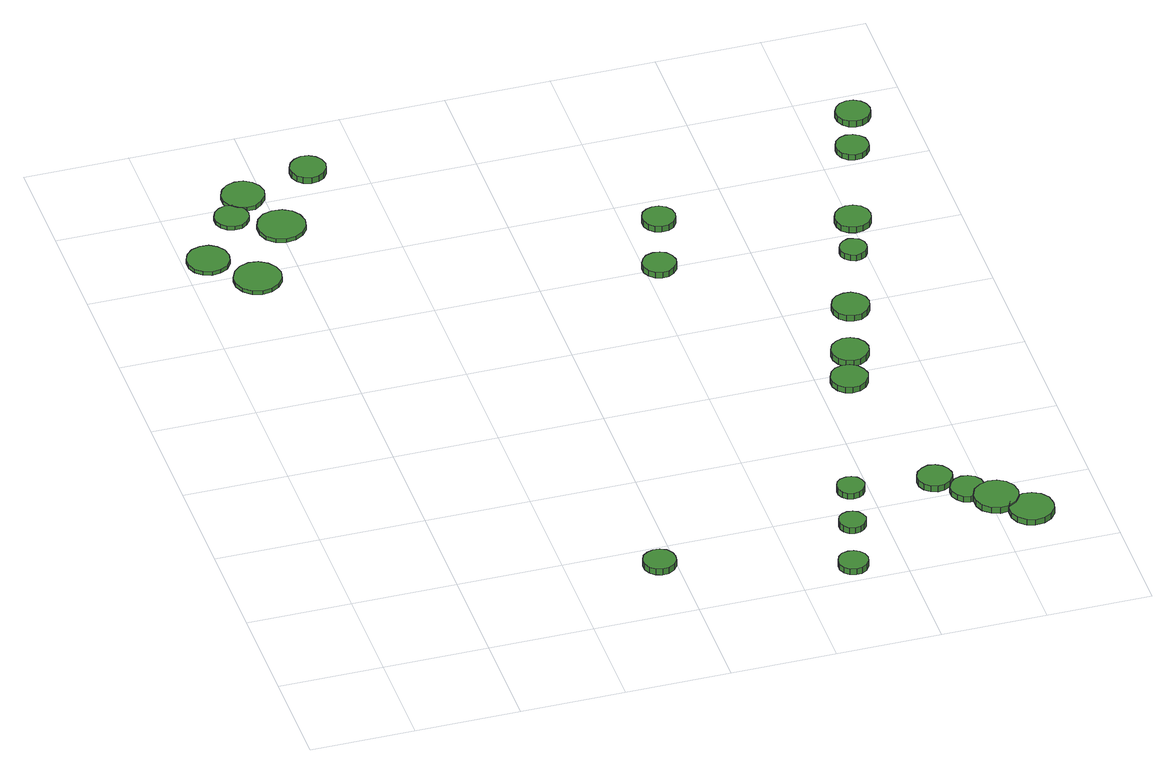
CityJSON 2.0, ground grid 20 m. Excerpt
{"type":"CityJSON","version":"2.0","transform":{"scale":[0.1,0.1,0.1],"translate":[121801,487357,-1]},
"CityObjects":{
"tree1":{"type":"SolitaryVegetationObject","attributes":{"function":"something"},"geometry":[{"type":"MultiSurface","lod":"1","boundaries":[[[0,1,2,3,4,5,6,7,8,9,10,11,12,13,14]],[[15,16,17,18,19,20,21,22,23,24,25,26,27,28,29]],[[0,29,28,1]],[[1,28,27,2]],[[2,27,26,3]],[[3,26,25,4]],[[4,25,24,5]],[[5,24,23,6]],[[6,23,22,7]],[[7,22,21,8]],[[8,21,20,9]],[[9,20,19,10]],[[10,19,18,11]],[[11,18,17,12]],[[12,17,16,13]],[[13,16,15,14]],[[14,15,29,0]]]}]},
"tree2":{"type":"SolitaryVegetationObject","attributes":{"function":"something"},"geometry":[{"type":"MultiSurface","lod":"1","boundaries":[[[30,31,32,33,34,35,36,37,38,39,40,41,42,43,44]],[[45,46,47,48,49,50,51,52,53,54,55,56,57,58,59]],[[30,59,58,31]],[[31,58,57,32]],[[32,57,56,33]],[[33,56,55,34]],[[34,55,54,35]],[[35,54,53,36]],[[36,53,52,37]],[[37,52,51,38]],[[38,51,50,39]],[[39,50,49,40]],[[40,49,48,41]],[[41,48,47,42]],[[42,47,46,43]],[[43,46,45,44]],[[44,45,59,30]]]}]},
"tree3":{"type":"SolitaryVegetationObject","attributes":{"function":"something"},"geometry":[{"type":"MultiSurface","lod":"1","boundaries":[[[60,61,62,63,64,65,66,67,68,69,70,71,72,73,74]],[[75,76,77,78,79,80,81,82,83,84,85,86,87,88,89]],[[60,89,88,61]],[[61,88,87,62]],[[62,87,86,63]],[[63,86,85,64]],[[64,85,84,65]],[[65,84,83,66]],[[66,83,82,67]],[[67,82,81,68]],[[68,81,80,69]],[[69,80,79,70]],[[70,79,78,71]],[[71,78,77,72]],[[72,77,76,73]],[[73,76,75,74]],[[74,75,89,60]]]}]},
"tree4":{"type":"SolitaryVegetationObject","attributes":{"function":"something"},"geometry":[{"type":"MultiSurface","lod":"1","boundaries":[[[90,91,92,93,94,95,96,97,98,99,100,101,102,103,104]],[[105,106,107,108,109,110,111,112,113,114,115,116,117,118,119]],[[90,119,118,91]],[[91,118,117,92]],[[92,117,116,93]],[[93,116,115,94]],[[94,115,114,95]],[[95,114,113,96]],[[96,113,112,97]],[[97,112,111,98]],[[98,111,110,99]],[[99,110,109,100]],[[100,109,108,101]],[[101,108,107,102]],[[102,107,106,103]],[[103,106,105,104]],[[104,105,119,90]]]}]},
"tree5":{"type":"SolitaryVegetationObject","attributes":{"function":"something"},"geometry":[{"type":"MultiSurface","lod":"1","boundaries":[[[120,121,122,123,124,125,126,127,128,129,130,131,132,133,134]],[[135,136,137,138,139,140,141,142,143,144,145,146,147,148,149]],[[120,149,148,121]],[[121,148,147,122]],[[122,147,146,123]],[[123,146,145,124]],[[124,145,144,125]],[[125,144,143,126]],[[126,143,142,127]],[[127,142,141,128]],[[128,141,140,129]],[[129,140,139,130]],[[130,139,138,131]],[[131,138,137,132]],[[132,137,136,133]],[[133,136,135,134]],[[134,135,149,120]]]}]},
"tree6":{"type":"SolitaryVegetationObject","attributes":{"function":"something"},"geometry":[{"type":"MultiSurface","lod":"1","boundaries":[[[150,151,152,153,154,155,156,157,158,159,160,161,162,163,164]],[[165,166,167,168,169,170,171,172,173,174,175,176,177,178,179]],[[150,179,178,151]],[[151,178,177,152]],[[152,177,176,153]],[[153,176,175,154]],[[154,175,174,155]],[[155,174,173,156]],[[156,173,172,157]],[[157,172,171,158]],[[158,171,170,159]],[[159,170,169,160]],[[160,169,168,161]],[[161,168,167,162]],[[162,167,166,163]],[[163,166,165,164]],[[164,165,179,150]]]}]},
"tree7":{"type":"SolitaryVegetationObject","attributes":{"function":"something"},"geometry":[{"type":"MultiSurface","lod":"1","boundaries":[[[180,181,182,183,184,185,186,187,188,189,190,191,192,193,194]],[[195,196,197,198,199,200,201,202,203,204,205,206,207,208,209]],[[180,209,208,181]],[[181,208,207,182]],[[182,207,206,183]],[[183,206,205,184]],[[184,205,204,185]],[[185,204,203,186]],[[186,203,202,187]],[[187,202,201,188]],[[188,201,200,189]],[[189,200,199,190]],[[190,199,198,191]],[[191,198,197,192]],[[192,197,196,193]],[[193,196,195,194]],[[194,195,209,180]]]}]},
"tree8":{"type":"SolitaryVegetationObject","attributes":{"function":"something"},"geometry":[{"type":"MultiSurface","lod":"1","boundaries":[[[210,211,212,213,214,215,216,217,218,219,220,221,222,223,224]],[[225,226,227,228,229,230,231,232,233,234,235,236,237,238,239]],[[210,239,238,211]],[[211,238,237,212]],[[212,237,236,213]],[[213,236,235,214]],[[214,235,234,215]],[[215,234,233,216]],[[216,233,232,217]],[[217,232,231,218]],[[218,231,230,219]],[[219,230,229,220]],[[220,229,228,221]],[[221,228,227,222]],[[222,227,226,223]],[[223,226,225,224]],[[224,225,239,210]]]}]},
"tree9":{"type":"SolitaryVegetationObject","attributes":{"function":"something"},"geometry":[{"type":"MultiSurface","lod":"1","boundaries":[[[240,241,242,243,244,245,246,247,248,249,250,251,252,253,254]],[[255,256,257,258,259,260,261,262,263,264,265,266,267,268,269]],[[240,269,268,241]],[[241,268,267,242]],[[242,267,266,243]],[[243,266,265,244]],[[244,265,264,245]],[[245,264,263,246]],[[246,263,262,247]],[[247,262,261,248]],[[248,261,260,249]],[[249,260,259,250]],[[250,259,258,251]],[[251,258,257,252]],[[252,257,256,253]],[[253,256,255,254]],[[254,255,269,240]]]}]},
"tree10":{"type":"SolitaryVegetationObject","attributes":{"function":"something"},"geometry":[{"type":"MultiSurface","lod":"1","boundaries":[[[270,271,272,273,274,275,276,277,278,279,280,281,282,283,284]],[[285,286,287,288,289,290,291,292,293,294,295,296,297,298,299]],[[270,299,298,271]],[[271,298,297,272]],[[272,297,296,273]],[[273,296,295,274]],[[274,295,294,275]],[[275,294,293,276]],[[276,293,292,277]],[[277,292,291,278]],[[278,291,290,279]],[[279,290,289,280]],[[280,289,288,281]],[[281,288,287,282]],[[282,287,286,283]],[[283,286,285,284]],[[284,285,299,270]]]}]},
"tree11":{"type":"SolitaryVegetationObject","attributes":{"function":"something"},"geometry":[{"type":"MultiSurface","lod":"1","boundaries":[[[300,301,302,303,304,305,306,307,308,309,310,311,312,313,314]],[[315,316,317,318,319,320,321,322,323,324,325,326,327,328,329]],[[300,329,328,301]],[[301,328,327,302]],[[302,327,326,303]],[[303,326,325,304]],[[304,325,324,305]],[[305,324,323,306]],[[306,323,322,307]],[[307,322,321,308]],[[308,321,320,309]],[[309,320,319,310]],[[310,319,318,311]],[[311,318,317,312]],[[312,317,316,313]],[[313,316,315,314]],[[314,315,329,300]]]}]},
"tree12":{"type":"SolitaryVegetationObject","attributes":{"function":"something"},"geometry":[{"type":"MultiSurface","lod":"1","boundaries":[[[330,331,332,333,334,335,336,337,338,339,340,341,342,343,344]],[[345,346,347,348,349,350,351,352,353,354,355,356,357,358,359]],[[330,359,358,331]],[[331,358,357,332]],[[332,357,356,333]],[[333,356,355,334]],[[334,355,354,335]],[[335,354,353,336]],[[336,353,352,337]],[[337,352,351,338]],[[338,351,350,339]],[[339,350,349,340]],[[340,349,348,341]],[[341,348,347,342]],[[342,347,346,343]],[[343,346,345,344]],[[344,345,359,330]]]}]},
"tree13":{"type":"SolitaryVegetationObject","attributes":{"function":"something"},"geometry":[{"type":"MultiSurface","lod":"1","boundaries":[[[360,361,362,363,364,365,366,367,368,369,370,371,372,373,374]],[[375,376,377,378,379,380,381,382,383,384,385,386,387,388,389]],[[360,389,388,361]],[[361,388,387,362]],[[362,387,386,363]],[[363,386,385,364]],[[364,385,384,365]],[[365,384,383,366]],[[366,383,382,367]],[[367,382,381,368]],[[368,381,380,369]],[[369,380,379,370]],[[370,379,378,371]],[[371,378,377,372]],[[372,377,376,373]],[[373,376,375,374]],[[374,375,389,360]]]}]},
"tree14":{"type":"SolitaryVegetationObject","attributes":{"function":"something"},"geometry":[{"type":"MultiSurface","lod":"1","boundaries":[[[390,391,392,393,394,395,396,397,398,399,400,401,402,403,404]],[[405,406,407,408,409,410,411,412,413,414,415,416,417,418,419]],[[390,419,418,391]],[[391,418,417,392]],[[392,417,416,393]],[[393,416,415,394]],[[394,415,414,395]],[[395,414,413,396]],[[396,413,412,397]],[[397,412,411,398]],[[398,411,410,399]],[[399,410,409,400]],[[400,409,408,401]],[[401,408,407,402]],[[402,407,406,403]],[[403,406,405,404]],[[404,405,419,390]]]}]},
"tree15":{"type":"SolitaryVegetationObject","attributes":{"function":"something"},"geometry":[{"type":"MultiSurface","lod":"1","boundaries":[[[420,421,422,423,424,425,426,427,428,429,430,431,432,433,434]],[[435,436,437,438,439,440,441,442,443,444,445,446,447,448,449]],[[420,449,448,421]],[[421,448,447,422]],[[422,447,446,423]],[[423,446,445,424]],[[424,445,444,425]],[[425,444,443,426]],[[426,443,442,427]],[[427,442,441,428]],[[428,441,440,429]],[[429,440,439,430]],[[430,439,438,431]],[[431,438,437,432]],[[432,437,436,433]],[[433,436,435,434]],[[434,435,449,420]]]}]},
"tree16":{"type":"SolitaryVegetationObject","attributes":{"function":"something"},"geometry":[{"type":"MultiSurface","lod":"1","boundaries":[[[450,451,452,453,454,455,456,457,458,459,460,461,462,463,464]],[[465,466,467,468,469,470,471,472,473,474,475,476,477,478,479]],[[450,479,478,451]],[[451,478,477,452]],[[452,477,476,453]],[[453,476,475,454]],[[454,475,474,455]],[[455,474,473,456]],[[456,473,472,457]],[[457,472,471,458]],[[458,471,470,459]],[[459,470,469,460]],[[460,469,468,461]],[[461,468,467,462]],[[462,467,466,463]],[[463,466,465,464]],[[464,465,479,450]]]}]},
"tree17":{"type":"SolitaryVegetationObject","attributes":{"function":"something"},"geometry":[{"type":"MultiSurface","lod":"1","boundaries":[[[480,481,482,483,484,485,486,487,488,489,490,491,492,493,494]],[[495,496,497,498,499,500,501,502,503,504,505,506,507,508,509]],[[480,509,508,481]],[[481,508,507,482]],[[482,507,506,483]],[[483,506,505,484]],[[484,505,504,485]],[[485,504,503,486]],[[486,503,502,487]],[[487,502,501,488]],[[488,501,500,489]],[[489,500,499,490]],[[490,499,498,491]],[[491,498,497,492]],[[492,497,496,493]],[[493,496,495,494]],[[494,495,509,480]]]}]},
"tree18":{"type":"SolitaryVegetationObject","attributes":{"function":"something"},"geometry":[{"type":"MultiSurface","lod":"1","boundaries":[[[510,511,512,513,514,515,516,517,518,519,520,521,522,523,524]],[[525,526,527,528,529,530,531,532,533,534,535,536,537,538,539]],[[510,539,538,511]],[[511,538,537,512]],[[512,537,536,513]],[[513,536,535,514]],[[514,535,534,515]],[[515,534,533,516]],[[516,533,532,517]],[[517,532,531,518]],[[518,531,530,519]],[[519,530,529,520]],[[520,529,528,521]],[[521,528,527,522]],[[522,527,526,523]],[[523,526,525,524]],[[524,525,539,510]]]}]},
"tree19":{"type":"SolitaryVegetationObject","attributes":{"function":"something"},"geometry":[{"type":"MultiSurface","lod":"1","boundaries":[[[540,541,542,543,544,545,546,547,548,549,550,551,552,553,554]],[[555,556,557,558,559,560,561,562,563,564,565,566,567,568,569]],[[540,569,568,541]],[[541,568,567,542]],[[542,567,566,543]],[[543,566,565,544]],[[544,565,564,545]],[[545,564,563,546]],[[546,563,562,547]],[[547,562,561,548]],[[548,561,560,549]],[[549,560,559,550]],[[550,559,558,551]],[[551,558,557,552]],[[552,557,556,553]],[[553,556,555,554]],[[554,555,569,540]]]}]},
"tree20":{"type":"SolitaryVegetationObject","attributes":{"function":"something"},"geometry":[{"type":"MultiSurface","lod":"1","boundaries":[[[570,571,572,573,574,575,576,577,578,579,580,581,582,583,584]],[[585,586,587,588,589,590,591,592,593,594,595,596,597,598,599]],[[570,599,598,571]],[[571,598,597,572]],[[572,597,596,573]],[[573,596,595,574]],[[574,595,594,575]],[[575,594,593,576]],[[576,593,592,577]],[[577,592,591,578]],[[578,591,590,579]],[[579,590,589,580]],[[580,589,588,581]],[[581,588,587,582]],[[582,587,586,583]],[[583,586,585,584]],[[584,585,599,570]]]}]},
"tree21":{"type":"SolitaryVegetationObject","attributes":{"function":"something"},"geometry":[{"type":"MultiSurface","lod":"1","boundaries":[[[600,601,602,603,604,605,606,607,608,609,610,611,612,613,614]],[[615,616,617,618,619,620,621,622,623,624,625,626,627,628,629]],[[600,629,628,601]],[[601,628,627,602]],[[602,627,626,603]],[[603,626,625,604]],[[604,625,624,605]],[[605,624,623,606]],[[606,623,622,607]],[[607,622,621,608]],[[608,621,620,609]],[[609,620,619,610]],[[610,619,618,611]],[[611,618,617,612]],[[612,617,616,613]],[[613,616,615,614]],[[614,615,629,600]]]}]},
"tree22":{"type":"SolitaryVegetationObject","attributes":{"function":"something"},"geometry":[{"type":"MultiSurface","lod":"1","boundaries":[[[630,631,632,633,634,635,636,637,638,639,640,641,642,643,644]],[[645,646,647,648,649,650,651,652,653,654,655,656,657,658,659]],[[630,659,658,631]],[[631,658,657,632]],[[632,657,656,633]],[[633,656,655,634]],[[634,655,654,635]],[[635,654,653,636]],[[636,653,652,637]],[[637,652,651,638]],[[638,651,650,639]],[[639,650,649,640]],[[640,649,648,641]],[[641,648,647,642]],[[642,647,646,643]],[[643,646,645,644]],[[644,645,659,630]]]}]},
"tree23":{"type":"SolitaryVegetationObject","attributes":{"function":"something"},"geometry":[{"type":"MultiSurface","lod":"1","boundaries":[[[660,661,662,663,664,665,666,667,668,669,670,671,672,673,674]],[[675,676,677,678,679,680,681,682,683,684,685,686,687,688,689]],[[660,689,688,661]],[[661,688,687,662]],[[662,687,686,663]],[[663,686,685,664]],[[664,685,684,665]],[[665,684,683,666]],[[666,683,682,667]],[[667,682,681,668]],[[668,681,680,669]],[[669,680,679,670]],[[670,679,678,671]],[[671,678,677,672]],[[672,677,676,673]],[[673,676,675,674]],[[674,675,689,660]]]}]}
},
"vertices":[
[87,1258,15],[84,1275,15],[74,1288,15],[60,1297,15],[43,1298,15],[27,1293,15],[15,1282,15],[8,1267,15],[8,1250,15],[15,1235,15],[27,1224,15],[43,1218,15],[60,1220,15],[74,1228,15],[84,1242,15],[84,1242,7],[74,1228,7],[60,1220,7],[43,1218,7],[27,1224,7],[15,1235,7],[8,1250,7],[8,1267,7],[15,1282,7],[27,1293,7],[43,1298,7],[60,1297,7],[74,1288,7],[84,1275,7],[87,1258,7],
[163,1181,15],[159,1199,15],[148,1214,15],[132,1224,15],[114,1226,15],[96,1220,15],[82,1207,15],[74,1190,15],[74,1172,15],[82,1155,15],[96,1142,15],[114,1137,15],[132,1139,15],[148,1148,15],[159,1163,15],[159,1163,7],[148,1148,7],[132,1139,7],[114,1137,7],[96,1142,7],[82,1155,7],[74,1172,7],[74,1190,7],[82,1207,7],[96,1220,7],[114,1226,7],[132,1224,7],[148,1214,7],[159,1199,7],[163,1181,7],
[158,1369,15],[155,1382,15],[147,1393,15],[136,1400,15],[122,1402,15],[109,1397,15],[99,1388,15],[94,1376,15],[94,1362,15],[99,1350,15],[109,1341,15],[122,1337,15],[136,1338,15],[147,1345,15],[155,1356,15],[155,1356,7],[147,1345,7],[136,1338,7],[122,1337,7],[109,1341,7],[99,1350,7],[94,1362,7],[94,1376,7],[99,1388,7],[109,1397,7],[122,1402,7],[136,1400,7],[147,1393,7],[155,1382,7],[158,1369,7],
[204,1424,16],[200,1441,16],[190,1454,16],[176,1463,16],[159,1464,16],[143,1459,16],[131,1448,16],[124,1433,16],[124,1416,16],[131,1401,16],[143,1390,16],[159,1385,16],[176,1386,16],[190,1395,16],[200,1408,16],[200,1408,7],[190,1395,7],[176,1386,7],[159,1385,7],[143,1390,7],[131,1401,7],[124,1416,7],[124,1433,7],[131,1448,7],[143,1459,7],[159,1464,7],[176,1463,7],[190,1454,7],[200,1441,7],[204,1424,7],
[250,1319,15],[246,1337,15],[235,1352,15],[219,1361,15],[200,1363,15],[182,1358,15],[168,1345,15],[161,1328,15],[161,1309,15],[168,1292,15],[182,1279,15],[200,1274,15],[219,1276,15],[235,1285,15],[246,1300,15],[246,1300,7],[235,1285,7],[219,1276,7],[200,1274,7],[182,1279,7],[168,1292,7],[161,1309,7],[161,1328,7],[168,1345,7],[182,1358,7],[200,1363,7],[219,1361,7],[235,1352,7],[246,1337,7],[250,1319,7],
[596,136,31],[594,148,31],[586,159,31],[575,165,31],[562,166,31],[550,162,31],[540,154,31],[535,142,31],[535,129,31],[540,117,31],[550,109,31],[562,105,31],[575,106,31],[586,113,31],[594,123,31],[594,123,18],[586,113,18],[575,106,18],[562,105,18],[550,109,18],[540,117,18],[535,129,18],[535,142,18],[540,154,18],[550,162,18],[562,166,18],[575,165,18],[586,159,18],[594,148,18],[596,136,18],
[331,1458,25],[328,1472,25],[320,1483,25],[308,1490,25],[294,1492,25],[280,1487,25],[270,1478,25],[264,1465,25],[264,1451,25],[270,1438,25],[280,1429,25],[294,1424,25],[308,1426,25],[320,1433,25],[328,1444,25],[328,1444,12],[320,1433,12],[308,1426,12],[294,1424,12],[280,1429,12],[270,1438,12],[264,1451,12],[264,1465,12],[270,1478,12],[280,1487,12],[294,1492,12],[308,1490,12],[320,1483,12],[328,1472,12],[331,1458,12],
[931,33,30],[928,45,30],[921,54,30],[911,60,30],[900,61,30],[888,58,30],[880,50,30],[875,39,30],[875,27,30],[880,16,30],[888,9,30],[900,5,30],[911,6,30],[921,12,30],[928,22,30],[928,22,17],[921,12,17],[911,6,17],[900,5,17],[888,9,17],[880,16,17],[875,27,17],[875,39,17],[880,50,17],[888,58,17],[900,61,17],[911,60,17],[921,54,17],[928,45,17],[931,33,17],
[962,150,30],[959,160,30],[953,169,30],[944,174,30],[933,175,30],[923,172,30],[915,165,30],[911,155,30],[911,144,30],[915,135,30],[923,127,30],[933,124,30],[944,125,30],[953,131,30],[959,139,30],[959,139,17],[953,131,17],[944,125,17],[933,124,17],[923,127,17],[915,135,17],[911,144,17],[911,155,17],[915,165,17],[923,172,17],[933,175,17],[944,174,17],[953,169,17],[959,160,17],[962,150,17],
[989,247,32],[986,258,32],[980,267,32],[971,272,32],[960,273,32],[949,270,32],[941,263,32],[937,253,32],[937,242,32],[941,232,32],[949,225,32],[960,222,32],[971,223,32],[980,228,32],[986,237,32],[986,237,19],[980,228,19],[971,223,19],[960,222,19],[949,225,19],[941,232,19],[937,242,19],[937,253,19],[941,263,19],[949,270,19],[960,273,19],[971,272,19],[980,267,19],[986,258,19],[989,247,19],
[857,997,26],[854,1010,26],[846,1021,26],[835,1027,26],[822,1028,26],[809,1024,26],[800,1016,26],[794,1004,26],[794,991,26],[800,979,26],[809,970,26],[822,966,26],[835,967,26],[846,974,26],[854,984,26],[854,984,13],[846,974,13],[835,967,13],[822,966,13],[809,970,13],[800,979,13],[794,991,13],[794,1004,13],[800,1016,13],[809,1024,13],[822,1028,13],[835,1027,13],[846,1021,13],[854,1010,13],[857,997,13],
[1150,232,31],[1147,245,31],[1139,256,31],[1127,263,31],[1114,265,31],[1101,260,31],[1090,251,31],[1085,239,31],[1085,225,31],[1090,213,31],[1101,204,31],[1114,199,31],[1127,201,31],[1139,208,31],[1147,219,31],[1147,219,18],[1139,208,18],[1127,201,18],[1114,199,18],[1101,204,18],[1090,213,18],[1085,225,18],[1085,239,18],[1090,251,18],[1101,260,18],[1114,265,18],[1127,263,18],[1139,256,18],[1147,245,18],[1150,232,18],
[895,1127,28],[892,1140,28],[885,1150,28],[873,1157,28],[860,1158,28],[848,1154,28],[838,1146,28],[833,1134,28],[833,1121,28],[838,1109,28],[848,1100,28],[860,1096,28],[873,1097,28],[885,1104,28],[892,1114,28],[892,1114,15],[885,1104,15],[873,1097,15],[860,1096,15],[848,1100,15],[838,1109,15],[833,1121,15],[833,1134,15],[838,1146,15],[848,1154,15],[860,1158,15],[873,1157,15],[885,1150,15],[892,1140,15],[895,1127,15],
[1198,189,27],[1196,202,27],[1188,213,27],[1176,220,27],[1163,221,27],[1150,217,27],[1141,208,27],[1135,196,27],[1135,183,27],[1141,171,27],[1150,162,27],[1163,158,27],[1176,159,27],[1188,166,27],[1196,176,27],[1196,176,14],[1188,166,14],[1176,159,14],[1163,158,14],[1150,162,14],[1141,171,14],[1135,183,14],[1135,196,14],[1141,208,14],[1150,217,14],[1163,221,14],[1176,220,14],[1188,213,14],[1196,202,14],[1198,189,14],
[1091,564,30],[1087,578,30],[1079,590,30],[1066,598,30],[1051,599,30],[1038,595,30],[1027,585,30],[1021,571,30],[1021,557,30],[1027,543,30],[1038,533,30],[1051,529,30],[1066,530,30],[1079,538,30],[1087,550,30],[1087,550,18],[1079,538,18],[1066,530,18],[1051,529,18],[1038,533,18],[1027,543,18],[1021,557,18],[1021,571,18],[1027,585,18],[1038,595,18],[1051,599,18],[1066,598,18],[1079,590,18],[1087,578,18],[1091,564,18],
[1251,149,29],[1247,166,29],[1237,180,29],[1222,189,29],[1205,191,29],[1188,185,29],[1175,174,29],[1168,158,29],[1168,140,29],[1175,124,29],[1188,113,29],[1205,107,29],[1222,109,29],[1237,118,29],[1247,132,29],[1247,132,16],[1237,118,16],[1222,109,16],[1205,107,16],[1188,113,16],[1175,124,16],[1168,140,16],[1168,158,16],[1175,174,16],[1188,185,16],[1205,191,16],[1222,189,16],[1237,180,16],[1247,166,16],[1251,149,16],
[1116,644,28],[1113,658,28],[1104,670,28],[1091,678,28],[1077,679,28],[1063,674,28],[1052,665,28],[1046,651,28],[1046,637,28],[1052,623,28],[1063,613,28],[1077,609,28],[1091,610,28],[1104,618,28],[1113,630,28],[1113,630,15],[1104,618,15],[1091,610,15],[1077,609,15],[1063,613,15],[1052,623,15],[1046,637,15],[1046,651,15],[1052,665,15],[1063,674,15],[1077,679,15],[1091,678,15],[1104,670,15],[1113,658,15],[1116,644,15],
[1302,97,27],[1299,115,27],[1288,129,27],[1273,137,27],[1256,139,27],[1240,134,27],[1227,122,27],[1220,106,27],[1220,89,27],[1227,73,27],[1240,61,27],[1256,56,27],[1273,58,27],[1288,66,27],[1299,80,27],[1299,80,15],[1288,66,15],[1273,58,15],[1256,56,15],[1240,61,15],[1227,73,15],[1220,89,15],[1220,106,15],[1227,122,15],[1240,134,15],[1256,139,15],[1273,137,15],[1288,129,15],[1299,115,15],[1302,97,15],
[1157,775,27],[1154,789,27],[1145,801,27],[1132,809,27],[1118,810,27],[1104,806,27],[1093,796,27],[1087,782,27],[1087,768,27],[1093,754,27],[1104,744,27],[1118,740,27],[1132,741,27],[1145,749,27],[1154,761,27],[1154,761,14],[1145,749,14],[1132,741,14],[1118,740,14],[1104,744,14],[1093,754,14],[1087,768,14],[1087,782,14],[1093,796,14],[1104,806,14],[1118,810,14],[1132,809,14],[1145,801,14],[1154,789,14],[1157,775,14],
[1201,937,28],[1199,947,28],[1193,956,28],[1183,961,28],[1173,963,28],[1163,959,28],[1155,952,28],[1150,942,28],[1150,932,28],[1155,922,28],[1163,915,28],[1173,911,28],[1183,913,28],[1193,918,28],[1199,927,28],[1199,927,15],[1193,918,15],[1183,913,15],[1173,911,15],[1163,915,15],[1155,922,15],[1150,932,15],[1150,942,15],[1155,952,15],[1163,959,15],[1173,963,15],[1183,961,15],[1193,956,15],[1199,947,15],[1201,937,15],
[1234,1020,32],[1231,1034,32],[1223,1046,32],[1210,1053,32],[1196,1054,32],[1183,1050,32],[1172,1040,32],[1167,1027,32],[1167,1013,32],[1172,1000,32],[1183,991,32],[1196,987,32],[1210,988,32],[1223,995,32],[1231,1007,32],[1231,1007,19],[1223,995,19],[1210,988,19],[1196,987,19],[1183,991,19],[1172,1000,19],[1167,1013,19],[1167,1027,19],[1172,1040,19],[1183,1050,19],[1196,1054,19],[1210,1053,19],[1223,1046,19],[1231,1034,19],[1234,1020,19],
[1292,1228,31],[1290,1241,31],[1282,1251,31],[1271,1257,31],[1258,1259,31],[1246,1255,31],[1236,1246,31],[1231,1234,31],[1231,1222,31],[1236,1210,31],[1246,1201,31],[1258,1197,31],[1271,1198,31],[1282,1205,31],[1290,1215,31],[1290,1215,19],[1282,1205,19],[1271,1198,19],[1258,1197,19],[1246,1201,19],[1236,1210,19],[1231,1222,19],[1231,1234,19],[1236,1246,19],[1246,1255,19],[1258,1259,19],[1271,1257,19],[1282,1251,19],[1290,1241,19],[1292,1228,19],
[1326,1329,28],[1323,1342,28],[1315,1353,28],[1303,1360,28],[1290,1361,28],[1277,1357,28],[1267,1348,28],[1261,1336,28],[1261,1322,28],[1267,1310,28],[1277,1301,28],[1290,1297,28],[1303,1298,28],[1315,1305,28],[1323,1316,28],[1323,1316,15],[1315,1305,15],[1303,1298,15],[1290,1297,15],[1277,1301,15],[1267,1310,15],[1261,1322,15],[1261,1336,15],[1267,1348,15],[1277,1357,15],[1290,1361,15],[1303,1360,15],[1315,1353,15],[1323,1342,15],[1326,1329,15]
]}
